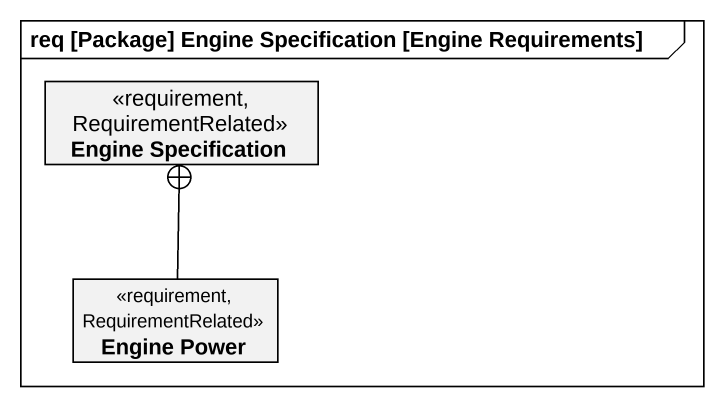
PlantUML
@startuml
mainframe req [Package] Engine Specification [Engine Requirements]
hide circle
hide empty members
class "Engine Specification" as Engine_Specification <<requirement, RequirementRelated>>
class "Engine Power" as Engine_Power <<requirement, RequirementRelated>>
Engine_Power -up-+ Engine_Specification
@enduml
